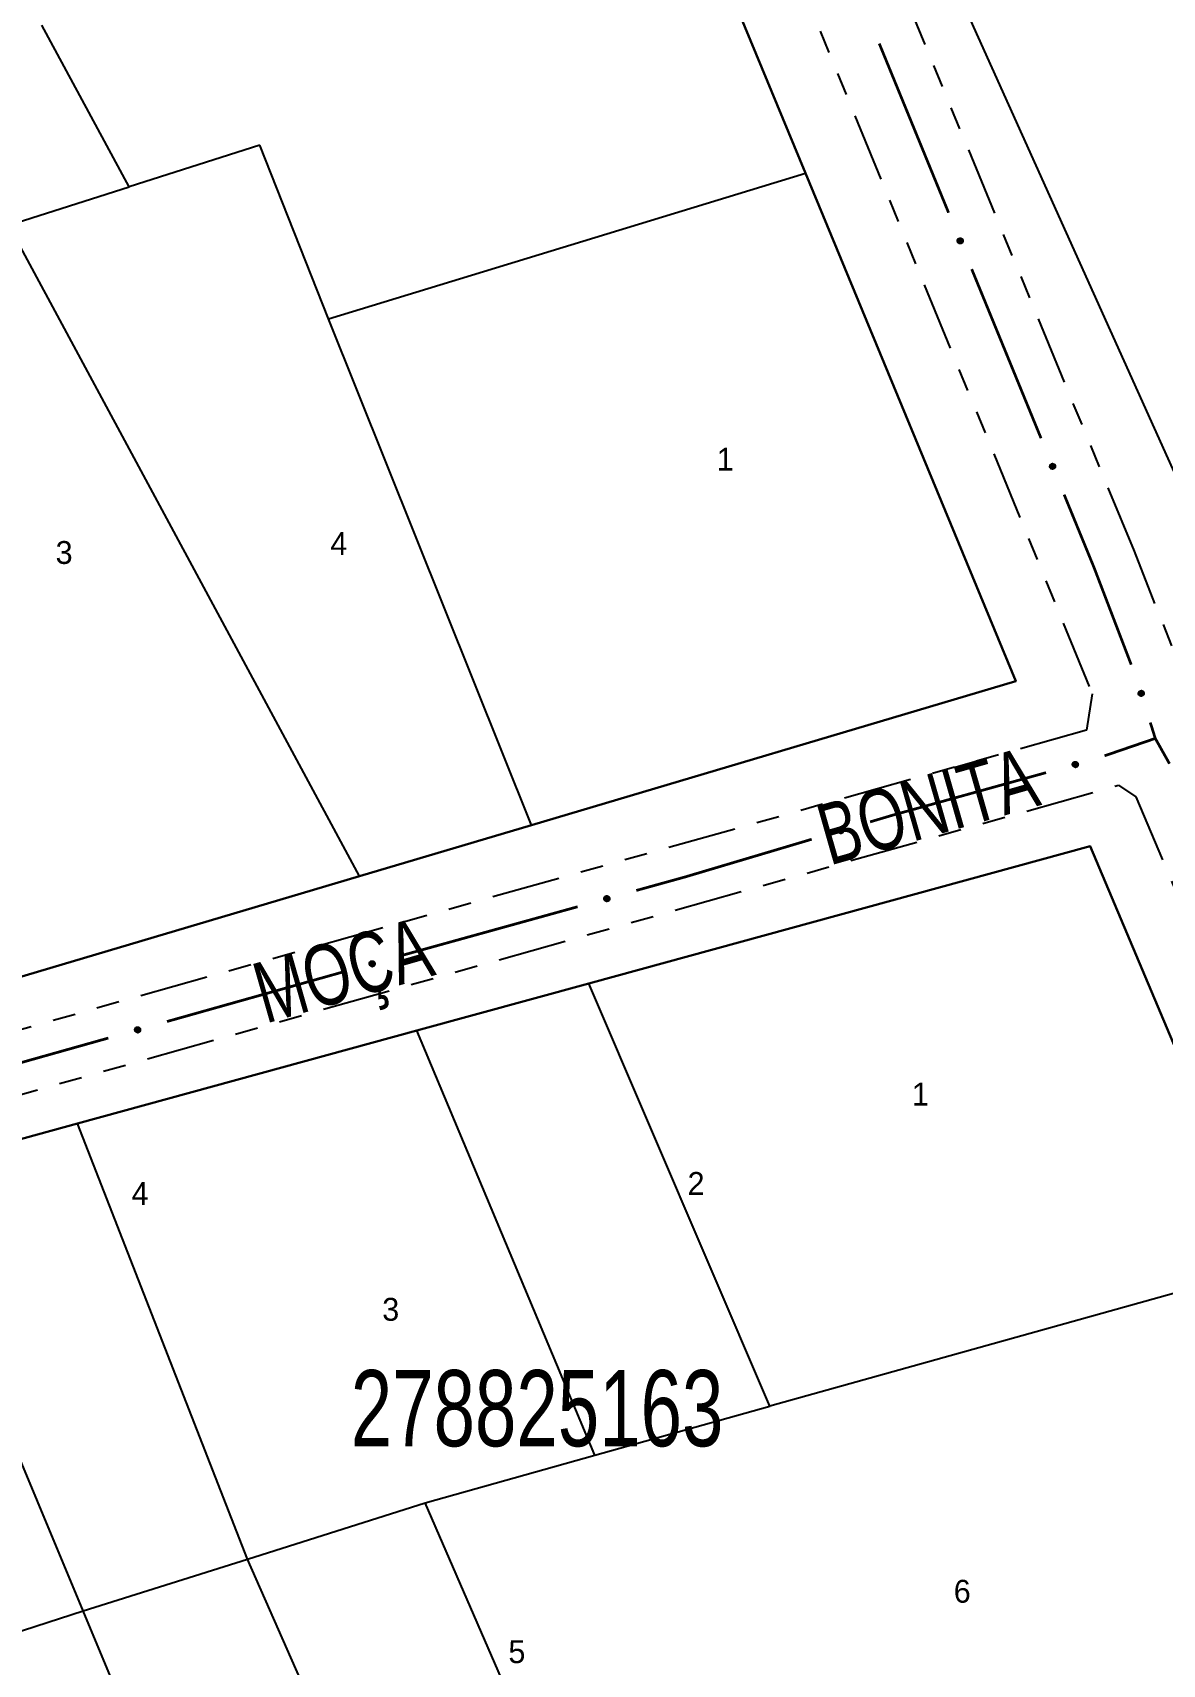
# Model space of a CAD drawing. Extents: x 204614 to 205597, y 4873311 to 4874446.
# Drawn here: x 204968.7 to 205042.9, y 4874059.8 to 4874166.9 of the extents above; entities that cross this region are included whole.
import ezdxf
from ezdxf.enums import TextEntityAlignment as Align

# ---------------------------------------------------------------- set-up
doc = ezdxf.new("R2010")
doc.units = 0
doc.header["$LTSCALE"] = 1.5
doc.header["$MEASUREMENT"] = 0
doc.linetypes.add('TRACO_25', pattern=[8, 3, -1, 1, -1, 1, -1])
for name, color, linetype in [('CD_MALHA_LOTES', 7, 'CONTINUOUS'), ('CD_TXT_QUADRA', 255, 'CONTINUOUS'), ('RU-QUADRA', 210, 'CONTINUOUS'), ('SV-EIXO-RUA-N-PAV', 6, 'CONTINUOUS'), ('SV-RUA-NAO-PAV', 7, 'CONTINUOUS'), ('SV-TXT-RUA-N-PAV', 7, 'CONTINUOUS'), ('Th_NmrPort', 1, 'CONTINUOUS')]:
    doc.layers.add(name, color=color, linetype=linetype)
doc.styles.add('ARIAL', font='ARIAL.SHX')

msp = doc.modelspace()

# ---------------------------------------------------------------- linework, layer by layer
at = {"layer": 'CD_MALHA_LOTES', "linetype": 'Continuous', "flags": 128}
for points in [[(205010.329931, 4874179.577128), (205019.414121, 4874157.660584)], [(205043.234391, 4874138.93095), (205025.005512, 4874179.406781)], [(204975.002593, 4874156.753183), (204969.274848, 4874167.359037)], [(204983.580641, 4874159.493591), (204975.002593, 4874156.753183)], [(204988.102587, 4874148.092805), (204983.580641, 4874159.493591)], [(204988.102587, 4874148.092805), (205019.414121, 4874157.660584)], [(205019.414121, 4874157.660584), (205033.239833, 4874124.304627)], [(204967.109794, 4874154.23169), (204975.002593, 4874156.753183)], [(204990.126079, 4874111.504099), (204967.109794, 4874154.23169)], [(205001.428999, 4874114.85995), (204988.102587, 4874148.092805)], [(205033.239833, 4874124.304627), (205001.428999, 4874114.85995)], [(205001.428999, 4874114.85995), (204990.126079, 4874111.504099)], [(205005.197114, 4874104.462255), (205038.118615, 4874113.48285)], [(205038.118615, 4874113.48285), (205049.788297, 4874085.844422)], [(204990.126079, 4874111.504099), (204966.78279, 4874104.573446)], [(204993.899375, 4874101.366639), (205005.197114, 4874104.462255)], [(205017.082286, 4874076.706677), (205005.197114, 4874104.462255)], [(204971.616954, 4874095.261186), (204993.899375, 4874101.366639)], [(205005.577171, 4874073.492258), (204993.899375, 4874101.366639)], [(204959.967824, 4874092.069288), (204971.616954, 4874095.261186)], [(204982.783659, 4874066.671161), (204971.616954, 4874095.261186)], [(204971.977209, 4874063.271485), (204959.967824, 4874092.069288)], [(205049.788297, 4874085.844422), (205017.082286, 4874076.706677)], [(205005.577171, 4874073.492258), (205017.082286, 4874076.706677)], [(204994.43721, 4874070.37986), (205005.577171, 4874073.492258)], [(204982.783659, 4874066.671161), (204994.43721, 4874070.37986)], [(205006.637683, 4874042.324679), (204994.43721, 4874070.37986)], [(204971.977209, 4874063.271485), (204982.783659, 4874066.671161)], [(204994.994018, 4874038.966783), (204982.783659, 4874066.671161)], [(204938.3032, 4874052.380182), (204971.977209, 4874063.271485)], [(204983.495705, 4874035.650805), (204971.977209, 4874063.271485)]]:
    msp.add_lwpolyline(points, dxfattribs=at)
at = {"layer": 'RU-QUADRA', "linetype": 'Continuous', "flags": 128}
for points in [[(205085.71473, 4874188.353905), (205095.529117, 4874166.016248), (205100.118685, 4874155.570338), (205115.051323, 4874121.586908), (205124.607793, 4874099.838463), (205133.858604, 4874077.505985), (205102.109058, 4874068.666451), (205074.437755, 4874060.962358), (205069.515007, 4874071.240624), (205064.10863, 4874082.528664), (205056.247355, 4874104.827342), (205047.792016, 4874128.811092), (205043.234391, 4874138.93095), (205025.005512, 4874179.406781)], [(204906.282011, 4874170.398994), (204901.250645, 4874162.082472), (204893.940215, 4874149.998805), (204888.592364, 4874141.159154), (204891.223314, 4874137.486786), (204884.974807, 4874132.06045), (204897.246722, 4874117.111742), (204905.198167, 4874107.4259), (204919.149758, 4874090.431139), (204930.588837, 4874093.827416), (204939.229928, 4874096.392967), (204966.78279, 4874104.573446), (204990.126079, 4874111.504099), (205001.428999, 4874114.85995), (205033.239833, 4874124.304627), (205019.414121, 4874157.660584), (205010.329931, 4874179.577128)]]:
    msp.add_lwpolyline(points, dxfattribs=at)
msp.add_lwpolyline([(205061.485, 4874058.142), (205049.788297, 4874085.844422), (205038.118615, 4874113.48285), (205005.197114, 4874104.462255), (204993.899375, 4874101.366639), (204971.616954, 4874095.261186), (204959.967824, 4874092.069288), (204923.069778, 4874081.959107), (204938.3032, 4874052.380182), (204949.828617, 4874029.577164), (204951.256573, 4874027.37686), (204952.984492, 4874026.85173), (204983.495705, 4874035.650805), (204994.994018, 4874038.966783), (205006.637683, 4874042.324679)], close=True, dxfattribs=at)
at = {"layer": 'SV-EIXO-RUA-N-PAV', "const_width": 0.18}
for points in [[(205024.264164, 4874166.158772), (205028.817392, 4874155.056155)], [(205030.335135, 4874151.355282), (205034.888363, 4874140.252665)], [(205036.406106, 4874136.551792), (205038.303284, 4874131.925702)], [(205038.303284, 4874131.925702), (205038.366305, 4874131.77203)], [(205038.366305, 4874131.77203), (205040.810434, 4874125.390139)], [(205042.063639, 4874121.592986), (205042.362979, 4874120.63884)], [(205042.362979, 4874120.63884), (205042.391497, 4874120.547938)], [(205039.060545, 4874119.406762), (205041.898609, 4874120.379076)], [(205041.898609, 4874120.379076), (205042.391497, 4874120.547938)], [(205042.391497, 4874120.547938), (205043.325312, 4874118.887822)], [(205025.104474, 4874115.497396), (205035.217186, 4874118.301762)], [(205023.661343, 4874115.068035), (205024.619821, 4874115.353202)], [(205024.619821, 4874115.353202), (205025.104474, 4874115.497396)], [(205011.524285, 4874111.457009), (205019.827432, 4874113.927367)], [(205008.308208, 4874110.566259), (205011.199364, 4874111.367017)], [(205011.199364, 4874111.367017), (205011.524285, 4874111.457009)], [(204992.888705, 4874106.295551), (205004.453332, 4874109.498582)], [(204977.486362, 4874101.963387), (204989.037587, 4874105.214417)], [(204962.084728, 4874097.62868), (204973.635953, 4874100.87971)]]:
    msp.add_lwpolyline(points, dxfattribs=at)
at = {"layer": 'SV-EIXO-RUA-N-PAV'}
for points in [[(205029.623595, 4874153.380423), (205029.668977, 4874153.362189), (205029.704252, 4874153.337238), (205029.727684, 4874153.307959), (205029.741643, 4874153.276687), (205029.752321, 4874153.243086), (205029.755613, 4874153.206834), (205029.750354, 4874153.165789), (205029.732382, 4874153.120136), (205029.704447, 4874153.08568), (205029.676971, 4874153.061172), (205029.645201, 4874153.044738), (205029.612386, 4874153.034912), (205029.574616, 4874153.032738), (205029.533073, 4874153.038474), (205029.487604, 4874153.057656), (205029.453189, 4874153.082355), (205029.431268, 4874153.11127), (205029.414949, 4874153.143314), (205029.404459, 4874153.177749), (205029.401433, 4874153.213353), (205029.407284, 4874153.25517), (205029.426811, 4874153.299797), (205029.451053, 4874153.334403), (205029.479653, 4874153.356724), (205029.511562, 4874153.37208), (205029.545134, 4874153.383199), (205029.581437, 4874153.388025), (205029.623595, 4874153.380423)], [(205035.694565, 4874138.576933), (205035.739948, 4874138.558699), (205035.775223, 4874138.533748), (205035.798655, 4874138.504469), (205035.812614, 4874138.473197), (205035.823292, 4874138.439596), (205035.826584, 4874138.403344), (205035.821324, 4874138.362299), (205035.803353, 4874138.316646), (205035.775418, 4874138.28219), (205035.747942, 4874138.257682), (205035.716172, 4874138.241248), (205035.683356, 4874138.231422), (205035.645587, 4874138.229248), (205035.604043, 4874138.234984), (205035.558575, 4874138.254166), (205035.52416, 4874138.278865), (205035.502239, 4874138.30778), (205035.48592, 4874138.339824), (205035.47543, 4874138.374259), (205035.472404, 4874138.409863), (205035.478254, 4874138.45168), (205035.497782, 4874138.496307), (205035.522024, 4874138.530913), (205035.550623, 4874138.553234), (205035.582533, 4874138.56859), (205035.616104, 4874138.579709), (205035.652408, 4874138.584535), (205035.694565, 4874138.576933)], [(205041.526982, 4874123.671323), (205041.570649, 4874123.649294), (205041.603673, 4874123.621432), (205041.624529, 4874123.590266), (205041.635777, 4874123.55792), (205041.643557, 4874123.523532), (205041.643752, 4874123.487131), (205041.63502, 4874123.446682), (205041.613229, 4874123.402724), (205041.582464, 4874123.370769), (205041.553003, 4874123.348688), (205041.51995, 4874123.335017), (205041.486417, 4874123.328018), (205041.448599, 4874123.329066), (205041.407695, 4874123.338316), (205041.364023, 4874123.361297), (205041.331834, 4874123.388834), (205041.312453, 4874123.419509), (205041.29892, 4874123.452826), (205041.291397, 4874123.488028), (205041.291412, 4874123.523761), (205041.300799, 4874123.564929), (205041.324052, 4874123.607732), (205041.351151, 4874123.64015), (205041.381546, 4874123.659957), (205041.414646, 4874123.672542), (205041.449042, 4874123.680765), (205041.485625, 4874123.682485), (205041.526982, 4874123.671323)], [(205036.976582, 4874118.903896), (205037.000061, 4874118.946801), (205037.029013, 4874118.978874), (205037.06086, 4874118.998674), (205037.093565, 4874119.008833), (205037.128194, 4874119.015458), (205037.16458, 4874119.014434), (205037.204714, 4874119.004352), (205037.247918, 4874118.981102), (205037.278825, 4874118.949284), (205037.299907, 4874118.9191), (205037.312464, 4874118.885608), (205037.318336, 4874118.85186), (205037.316023, 4874118.814098), (205037.305409, 4874118.773526), (205037.280978, 4874118.730649), (205037.252379, 4874118.6994), (205037.221072, 4874118.681057), (205037.187321, 4874118.668646), (205037.151887, 4874118.662307), (205037.116174, 4874118.663517), (205037.075344, 4874118.674278), (205037.033343, 4874118.698951), (205037.00185, 4874118.72712), (205036.983073, 4874118.758161), (205036.971603, 4874118.791664), (205036.964536, 4874118.826316), (205036.964042, 4874118.862936), (205036.976582, 4874118.903896)], [(205021.575282, 4874114.562238), (205021.597956, 4874114.605573), (205021.626304, 4874114.638181), (205021.657776, 4874114.658573), (205021.690285, 4874114.66934), (205021.724784, 4874114.67661), (205021.761184, 4874114.676266), (205021.801499, 4874114.666935), (205021.845129, 4874114.644495), (205021.876625, 4874114.613259), (205021.898267, 4874114.583474), (205021.911447, 4874114.550222), (205021.917948, 4874114.516589), (205021.916339, 4874114.478791), (205021.906485, 4874114.438029), (205021.882859, 4874114.394702), (205021.854848, 4874114.362925), (205021.823889, 4874114.344001), (205021.790375, 4874114.330962), (205021.755065, 4874114.323963), (205021.719336, 4874114.324506), (205021.678312, 4874114.334503), (205021.635858, 4874114.358388), (205021.603845, 4874114.385964), (205021.584491, 4874114.416649), (205021.572398, 4874114.449932), (205021.564686, 4874114.484446), (205021.563508, 4874114.52105), (205021.575282, 4874114.562238)], [(205006.21292, 4874110.100156), (205006.236412, 4874110.143053), (205006.265374, 4874110.175117), (205006.297227, 4874110.194907), (205006.329935, 4874110.205056), (205006.364566, 4874110.21167), (205006.400953, 4874110.210634), (205006.441083, 4874110.20054), (205006.48428, 4874110.177276), (205006.515177, 4874110.145448), (205006.53625, 4874110.115257), (205006.548796, 4874110.081761), (205006.554657, 4874110.048011), (205006.552332, 4874110.01025), (205006.541704, 4874109.969682), (205006.51726, 4874109.926812), (205006.488651, 4874109.895572), (205006.457338, 4874109.877239), (205006.423583, 4874109.864839), (205006.388147, 4874109.858511), (205006.352435, 4874109.859733), (205006.311608, 4874109.870506), (205006.269615, 4874109.895193), (205006.238131, 4874109.923372), (205006.219364, 4874109.954419), (205006.207904, 4874109.987926), (205006.200848, 4874110.02258), (205006.200366, 4874110.0592), (205006.21292, 4874110.100156)], [(204990.794661, 4874105.823293), (204990.817975, 4874105.866287), (204990.846804, 4874105.898471), (204990.878575, 4874105.918393), (204990.91124, 4874105.928678), (204990.945844, 4874105.935435), (204990.982234, 4874105.934551), (204991.022406, 4874105.924623), (204991.065699, 4874105.901538), (204991.096728, 4874105.869839), (204991.117926, 4874105.839736), (204991.130611, 4874105.806292), (204991.136612, 4874105.772567), (204991.134444, 4874105.734797), (204991.123985, 4874105.694185), (204991.099719, 4874105.651214), (204991.07124, 4874105.619855), (204991.040004, 4874105.601392), (204991.0063, 4874105.588852), (204990.970891, 4874105.582377), (204990.935174, 4874105.583451), (204990.894303, 4874105.594055), (204990.852207, 4874105.618567), (204990.820607, 4874105.646615), (204990.80171, 4874105.677583), (204990.790112, 4874105.711042), (204990.782912, 4874105.745667), (204990.782278, 4874105.782284), (204990.794661, 4874105.823293)], [(204975.393028, 4874101.488586), (204975.416341, 4874101.53158), (204975.44517, 4874101.563764), (204975.476941, 4874101.583687), (204975.509607, 4874101.593971), (204975.54421, 4874101.600728), (204975.5806, 4874101.599844), (204975.620772, 4874101.589916), (204975.664066, 4874101.566832), (204975.695094, 4874101.535133), (204975.716292, 4874101.50503), (204975.728977, 4874101.471586), (204975.734978, 4874101.43786), (204975.73281, 4874101.40009), (204975.722351, 4874101.359478), (204975.698086, 4874101.316507), (204975.669606, 4874101.285149), (204975.63837, 4874101.266686), (204975.604667, 4874101.254146), (204975.569257, 4874101.247671), (204975.53354, 4874101.248744), (204975.492669, 4874101.259348), (204975.450574, 4874101.28386), (204975.418973, 4874101.311908), (204975.400077, 4874101.342877), (204975.388478, 4874101.376336), (204975.381279, 4874101.41096), (204975.380644, 4874101.447578), (204975.393028, 4874101.488586)]]:
    msp.add_lwpolyline(points, close=True, dxfattribs=at)
for points in [[(205029.401433, 4874153.213353), (205029.487604, 4874153.057656)], [(205029.404459, 4874153.177749), (205029.453189, 4874153.082355)], [(205029.405181, 4874153.191777), (205029.46751, 4874153.075756)], [(205029.407284, 4874153.25517), (205029.533073, 4874153.038474)], [(205029.408649, 4874153.230069), (205029.506965, 4874153.055067)], [(205029.41992, 4874153.274511), (205029.552216, 4874153.038228)], [(205029.426811, 4874153.299797), (205029.574616, 4874153.032738)], [(205029.438829, 4874153.314712), (205029.590736, 4874153.037803)], [(205029.451053, 4874153.334403), (205029.612386, 4874153.034912)], [(205029.465958, 4874153.342061), (205029.627184, 4874153.042427)], [(205029.479653, 4874153.356724), (205029.645201, 4874153.044738)], [(205029.496194, 4874153.361834), (205029.658002, 4874153.05359)], [(205029.511562, 4874153.37208), (205029.676971, 4874153.061172)], [(205029.530799, 4874153.374551), (205029.690471, 4874153.078705)], [(205029.545134, 4874153.383199), (205029.704447, 4874153.08568)], [(205029.564949, 4874153.381182), (205029.717083, 4874153.107316)], [(205029.581437, 4874153.388025), (205029.732382, 4874153.120136)], [(205029.601171, 4874153.382764), (205029.73829, 4874153.145509)], [(205029.623595, 4874153.380423), (205029.750354, 4874153.165789)], [(205029.647911, 4874153.369486), (205029.749787, 4874153.192994)], [(205029.668977, 4874153.362189), (205029.755613, 4874153.206834)], [(205029.689147, 4874153.348052), (205029.749696, 4874153.232776)], [(205029.704252, 4874153.337238), (205029.752321, 4874153.243086)], [(205035.472404, 4874138.409863), (205035.558575, 4874138.254166)], [(205035.47543, 4874138.374259), (205035.52416, 4874138.278865)], [(205035.476151, 4874138.388287), (205035.53848, 4874138.272266)], [(205035.478254, 4874138.45168), (205035.604043, 4874138.234984)], [(205035.47962, 4874138.426579), (205035.577936, 4874138.251577)], [(205035.49089, 4874138.471021), (205035.623186, 4874138.234738)], [(205035.497782, 4874138.496307), (205035.645587, 4874138.229248)], [(205035.509799, 4874138.511222), (205035.661706, 4874138.234313)], [(205035.522024, 4874138.530913), (205035.683356, 4874138.231422)], [(205035.536929, 4874138.538571), (205035.698155, 4874138.238937)], [(205035.550623, 4874138.553234), (205035.716172, 4874138.241248)], [(205035.567165, 4874138.558344), (205035.728972, 4874138.2501)], [(205035.582533, 4874138.56859), (205035.747942, 4874138.257682)], [(205035.601769, 4874138.571061), (205035.761442, 4874138.275215)], [(205035.616104, 4874138.579709), (205035.775418, 4874138.28219)], [(205035.63592, 4874138.577692), (205035.788054, 4874138.303826)], [(205035.652408, 4874138.584535), (205035.803353, 4874138.316646)], [(205035.672142, 4874138.579274), (205035.809261, 4874138.342019)], [(205035.694565, 4874138.576933), (205035.821324, 4874138.362299)], [(205035.718882, 4874138.565996), (205035.820758, 4874138.389504)], [(205035.739948, 4874138.558699), (205035.826584, 4874138.403344)], [(205035.760118, 4874138.544562), (205035.820666, 4874138.429286)], [(205035.775223, 4874138.533748), (205035.823292, 4874138.439596)], [(205041.291397, 4874123.488028), (205041.331834, 4874123.388834)], [(205041.291412, 4874123.523761), (205041.364023, 4874123.361297)], [(205041.29331, 4874123.501944), (205041.345541, 4874123.381041)], [(205041.300024, 4874123.539803), (205041.383094, 4874123.357069)], [(205041.300799, 4874123.564929), (205041.407695, 4874123.338316)], [(205041.315035, 4874123.583124), (205041.426747, 4874123.336442)], [(205041.324052, 4874123.607732), (205041.448599, 4874123.329066)], [(205041.337296, 4874123.62157), (205041.465091, 4874123.332741)], [(205041.351151, 4874123.64015), (205041.486417, 4874123.328018)], [(205041.366653, 4874123.646512), (205041.501801, 4874123.334247)], [(205041.381546, 4874123.659957), (205041.51995, 4874123.335017)], [(205041.398462, 4874123.663641), (205041.533457, 4874123.342748)], [(205041.414646, 4874123.672542), (205041.553003, 4874123.348688)], [(205041.434023, 4874123.673368), (205041.567946, 4874123.365009)], [(205041.449042, 4874123.680765), (205041.582464, 4874123.370769)], [(205041.468614, 4874123.677069), (205041.596895, 4874123.391252)], [(205041.485625, 4874123.682485), (205041.613229, 4874123.402724)], [(205041.504839, 4874123.675563), (205041.621275, 4874123.427503)], [(205041.526982, 4874123.671323), (205041.63502, 4874123.446682)], [(205041.55028, 4874123.658357), (205041.636771, 4874123.473837)], [(205041.570649, 4874123.649294), (205041.643752, 4874123.487131)], [(205041.589543, 4874123.633492), (205041.640064, 4874123.513483)], [(205041.603673, 4874123.621432), (205041.643557, 4874123.523532)], [(205036.964042, 4874118.862936), (205037.247918, 4874118.981102)], [(205036.964536, 4874118.826316), (205037.278825, 4874118.949284)], [(205036.968885, 4874118.845754), (205037.258837, 4874118.964393)], [(205036.971426, 4874118.811058), (205037.284096, 4874118.934581)], [(205036.971603, 4874118.881908), (205037.223423, 4874118.989973)], [(205036.971603, 4874118.791664), (205037.299907, 4874118.9191)], [(205036.976582, 4874118.903896), (205037.204714, 4874119.004352)], [(205036.979956, 4874118.775191), (205037.30519, 4874118.899366)], [(205036.983073, 4874118.758161), (205037.312464, 4874118.885608)], [(205036.990321, 4874118.926747), (205037.177633, 4874119.007011)], [(205036.996011, 4874118.742827), (205037.312626, 4874118.867444)], [(205037.000061, 4874118.946801), (205037.16458, 4874119.014434)], [(205037.00185, 4874118.72712), (205037.318336, 4874118.85186)], [(205037.016486, 4874118.965155), (205037.13812, 4874119.01163)], [(205037.019956, 4874118.71265), (205037.312902, 4874118.830704)], [(205037.029013, 4874118.978874), (205037.128194, 4874119.015458)], [(205037.033343, 4874118.698951), (205037.316023, 4874118.814098)], [(205037.057635, 4874118.689115), (205037.307919, 4874118.792506)], [(205037.075344, 4874118.674278), (205037.305409, 4874118.773526)], [(205037.10043, 4874118.672662), (205037.285842, 4874118.749567)], [(205037.116174, 4874118.663517), (205037.280978, 4874118.730649)], [(205037.138043, 4874118.664684), (205037.260627, 4874118.712838)], [(205037.151887, 4874118.662307), (205037.252379, 4874118.6994)], [(205021.563508, 4874114.52105), (205021.845129, 4874114.644495)], [(205021.564686, 4874114.484446), (205021.876625, 4874114.613259)], [(205021.568671, 4874114.503962), (205021.856358, 4874114.627993)], [(205021.570714, 4874114.54016), (205021.820473, 4874114.652907)], [(205021.571859, 4874114.469319), (205021.882169, 4874114.598658)], [(205021.572398, 4874114.449932), (205021.898267, 4874114.583474)], [(205021.575282, 4874114.562238), (205021.801499, 4874114.666935)], [(205021.581058, 4874114.433618), (205021.903917, 4874114.563842)], [(205021.584491, 4874114.416649), (205021.911447, 4874114.550222)], [(205021.588592, 4874114.585341), (205021.774373, 4874114.669088)], [(205021.597714, 4874114.401559), (205021.911947, 4874114.532065)], [(205021.597956, 4874114.605573), (205021.761184, 4874114.676266)], [(205021.603845, 4874114.385964), (205021.917948, 4874114.516589)], [(205021.614035, 4874114.624231), (205021.73478, 4874114.672968)], [(205021.622218, 4874114.371835), (205021.912909, 4874114.495336)], [(205021.626304, 4874114.638181), (205021.724784, 4874114.67661)], [(205021.635858, 4874114.358388), (205021.916339, 4874114.478791)], [(205021.66033, 4874114.349007), (205021.90864, 4874114.457051)], [(205021.678312, 4874114.334503), (205021.906485, 4874114.438029)], [(205021.703424, 4874114.333356), (205021.887368, 4874114.413708)], [(205021.719336, 4874114.324506), (205021.882859, 4874114.394702)], [(205021.741179, 4874114.326081), (205021.862843, 4874114.376515)], [(205021.755065, 4874114.323963), (205021.854848, 4874114.362925)], [(205006.200366, 4874110.0592), (205006.48428, 4874110.177276)], [(205006.200848, 4874110.02258), (205006.515177, 4874110.145448)], [(205006.205203, 4874110.042016), (205006.495193, 4874110.160563)], [(205006.207734, 4874110.007319), (205006.520443, 4874110.130743)], [(205006.207904, 4874109.987926), (205006.53625, 4874110.115257)], [(205006.207933, 4874110.078169), (205006.459787, 4874110.186154)], [(205006.21292, 4874110.100156), (205006.441083, 4874110.20054)], [(205006.216253, 4874109.97145), (205006.541526, 4874110.095521)], [(205006.219364, 4874109.954419), (205006.548796, 4874110.081761)], [(205006.226665, 4874110.123003), (205006.414003, 4874110.203207)], [(205006.232297, 4874109.93908), (205006.548952, 4874110.063597)], [(205006.236412, 4874110.143053), (205006.400953, 4874110.210634)], [(205006.238131, 4874109.923372), (205006.554657, 4874110.048011)], [(205006.252843, 4874110.161403), (205006.374492, 4874110.207838)], [(205006.256232, 4874109.908896), (205006.549216, 4874110.026857)], [(205006.265374, 4874110.175117), (205006.364566, 4874110.21167)], [(205006.269615, 4874109.895193), (205006.552332, 4874110.01025)], [(205006.293904, 4874109.885349), (205006.544221, 4874109.98866)], [(205006.311608, 4874109.870506), (205006.541704, 4874109.969682)], [(205006.336694, 4874109.868882), (205006.52213, 4874109.945728)], [(205006.352435, 4874109.859733), (205006.51726, 4874109.926812)], [(205006.374304, 4874109.860893), (205006.496903, 4874109.909008)], [(205006.388147, 4874109.858511), (205006.488651, 4874109.895572)], [(204990.782278, 4874105.782284), (204991.065699, 4874105.901538)], [(204990.782912, 4874105.745667), (204991.096728, 4874105.869839)], [(204990.787187, 4874105.765121), (204991.076682, 4874105.884871)], [(204990.789766, 4874105.801285), (204991.04117, 4874105.910315)], [(204990.789861, 4874105.730435), (204991.102055, 4874105.855157)], [(204990.790112, 4874105.711042), (204991.117926, 4874105.839736)], [(204990.794661, 4874105.823293), (204991.022406, 4874105.924623)], [(204990.798529, 4874105.694601), (204991.123284, 4874105.820023)], [(204990.80171, 4874105.677583), (204991.130611, 4874105.806292)], [(204990.808312, 4874105.846196), (204990.995315, 4874105.927178)], [(204990.814708, 4874105.662299), (204991.130842, 4874105.788129)], [(204990.817975, 4874105.866287), (204990.982234, 4874105.934551)], [(204990.820607, 4874105.646615), (204991.136612, 4874105.772567)], [(204990.83433, 4874105.884704), (204990.955785, 4874105.931645)], [(204990.838768, 4874105.632215), (204991.131259, 4874105.751391)], [(204990.846804, 4874105.898471), (204990.945844, 4874105.935435)], [(204990.852207, 4874105.618567), (204991.134444, 4874105.734797)], [(204990.876537, 4874105.608824), (204991.126423, 4874105.713173)], [(204990.894303, 4874105.594055), (204991.123985, 4874105.694185)], [(204990.919395, 4874105.592535), (204991.10451, 4874105.67015)], [(204990.935174, 4874105.583451), (204991.099719, 4874105.651214)], [(204990.957038, 4874105.584701), (204991.079436, 4874105.633325)], [(204990.970891, 4874105.582377), (204991.07124, 4874105.619855)], [(204975.380644, 4874101.447578), (204975.664066, 4874101.566832)], [(204975.381279, 4874101.41096), (204975.695094, 4874101.535133)], [(204975.385553, 4874101.430414), (204975.675048, 4874101.550165)], [(204975.388132, 4874101.466579), (204975.639536, 4874101.575609)], [(204975.388227, 4874101.395729), (204975.700421, 4874101.52045)], [(204975.388478, 4874101.376336), (204975.716292, 4874101.50503)], [(204975.393028, 4874101.488586), (204975.620772, 4874101.589916)], [(204975.396895, 4874101.359895), (204975.72165, 4874101.485316)], [(204975.400077, 4874101.342877), (204975.728977, 4874101.471586)], [(204975.406678, 4874101.511489), (204975.593682, 4874101.592471)], [(204975.413074, 4874101.327592), (204975.729209, 4874101.453423)], [(204975.416341, 4874101.53158), (204975.5806, 4874101.599844)], [(204975.418973, 4874101.311908), (204975.734978, 4874101.43786)], [(204975.432696, 4874101.549998), (204975.554151, 4874101.596938)], [(204975.437134, 4874101.297508), (204975.729626, 4874101.416684)], [(204975.44517, 4874101.563764), (204975.54421, 4874101.600728)], [(204975.450574, 4874101.28386), (204975.73281, 4874101.40009)], [(204975.474903, 4874101.274117), (204975.724789, 4874101.378467)], [(204975.492669, 4874101.259348), (204975.722351, 4874101.359478)], [(204975.517761, 4874101.257828), (204975.702877, 4874101.335444)], [(204975.53354, 4874101.248744), (204975.698086, 4874101.316507)], [(204975.555404, 4874101.249995), (204975.677802, 4874101.298619)], [(204975.569257, 4874101.247671), (204975.669606, 4874101.285149)]]:
    msp.add_lwpolyline(points, dxfattribs=at)
at = {"layer": 'SV-RUA-NAO-PAV', "linetype": 'TRACO_25'}
for points in [[(205136.884974, 4874075.607779, 8.119647), (205073.124693, 4874057.511735, 8.119647), (205071.71094, 4874058.077237, 8.119647), (205060.037433, 4874084.778745, 8.614371), (205041.017274, 4874132.834885, 9.059623), (205019.341515, 4874185.316628, 9.059623), (204997.315936, 4874235.398119, 9.504874), (204981.405085, 4874269.35256, 9.826446), (204971.933477, 4874290.4303, 9.875917), (204971.832452, 4874293.230616, 9.875917), (204972.608181, 4874294.880768, 9.875917), (204974.310234, 4874297.030937, 9.875917), (205035.554425, 4874308.454671, 10.024335), (205052.268036, 4874269.699662, 9.653292), (205056.77823, 4874259.973392, 9.356458), (205076.823892, 4874215.592618, 8.861733), (205098.574502, 4874163.985969, 8.540162), (205129.344418, 4874096.427169, 7.600186), (205137.450475, 4874077.162908, 7.600186)], [(205041.110318, 4874116.713018, 9.282248), (205054.70397, 4874084.628949, 8.589635), (205065.629455, 4874058.500586, 8.342273), (205064.878774, 4874056.825431, 8.342273), (205060.572258, 4874055.675481, 8.639107), (205026.120474, 4874045.350759, 9.232777), (204991.218111, 4874034.576006, 9.900654), (204962.29977, 4874025.501194, 9.999599), (204956.816145, 4874025.101376, 10.345905), (204951.958379, 4874025.151583, 10.345905), (204947.074732, 4874027.927095, 10.420115), (204943.04154, 4874033.627897, 10.420115), (204918.172535, 4874079.439545, 10.395378), (204917.882426, 4874082.292882, 10.469586), (204918.452925, 4874083.243714, 10.469586), (205039.969319, 4874117.473684, 10.469586)]]:
    msp.add_polyline3d(points, close=True, dxfattribs=at)
msp.add_polyline3d([(204937.959254, 4874298.453241, 10.345905), (204940.35478, 4874301.182806, 10.296433), (204943.709377, 4874303.63294, 10.296433), (204948.066089, 4874304.407846, 10.271697), (204953.575735, 4874301.632308, 10.098543), (204961.365452, 4874294.206159, 10.148016), (204969.156852, 4874281.329402, 9.875917), (204989.626726, 4874241.699139, 9.133831), (205013.532771, 4874183.61668, 9.257512), (205038.255208, 4874123.468562, 9.282248), (205037.877487, 4874121.086848, 9.282248), (204917.311926, 4874087.237211, 10.469586), (204915.588401, 4874089.94248, 10.469586), (204913.629047, 4874093.577598, 10.469586), (204904.87247, 4874105.901712, 10.469586), (204897.946873, 4874114.202605, 10.618004), (204880.985015, 4874134.682349, 10.618004), (204876.202099, 4874140.042519, 11.137465), (204872.795214, 4874144.743183, 11.137465), (204870.634054, 4874148.700705, 11.137465), (204869.253311, 4874152.077195, 11.137465)], dxfattribs=at)

# ---------------------------------------------------------------- texts
at = {"layer": 'CD_TXT_QUADRA', "style": 'ARIAL', "width": 0.7}
msp.add_text('278825163', height=5, dxfattribs=at).set_placement((204989.557232, 4874074.083431))
at = {"layer": 'SV-TXT-RUA-N-PAV', "style": 'ARIAL', "width": 0.7}
for s, p in [('BONITA', (205020.990954, 4874112.186204)), ('MOÇA', (204983.944526, 4874101.810451))]:
    msp.add_text(s, height=4, rotation=16, dxfattribs=at).set_placement(p)
at = {"layer": 'Th_NmrPort', "color": 1}
for s, p in [('1', (205013.591369, 4874138.877401)), ('3', (204970.171504, 4874132.752041)), ('4', (204988.215587, 4874133.338841)), ('1', (205026.405864, 4874097.201019)), ('2', (205011.675479, 4874091.335008)), ('4', (204975.157493, 4874090.674049)), ('3', (204991.622895, 4874083.07302)), ('6', (205029.156367, 4874064.566167)), ('5', (204999.90893, 4874060.600413))]:
    msp.add_text(s, height=1.5, dxfattribs=at).set_placement(p, align=Align.MIDDLE_LEFT)

doc.saveas('drawing.dxf')
